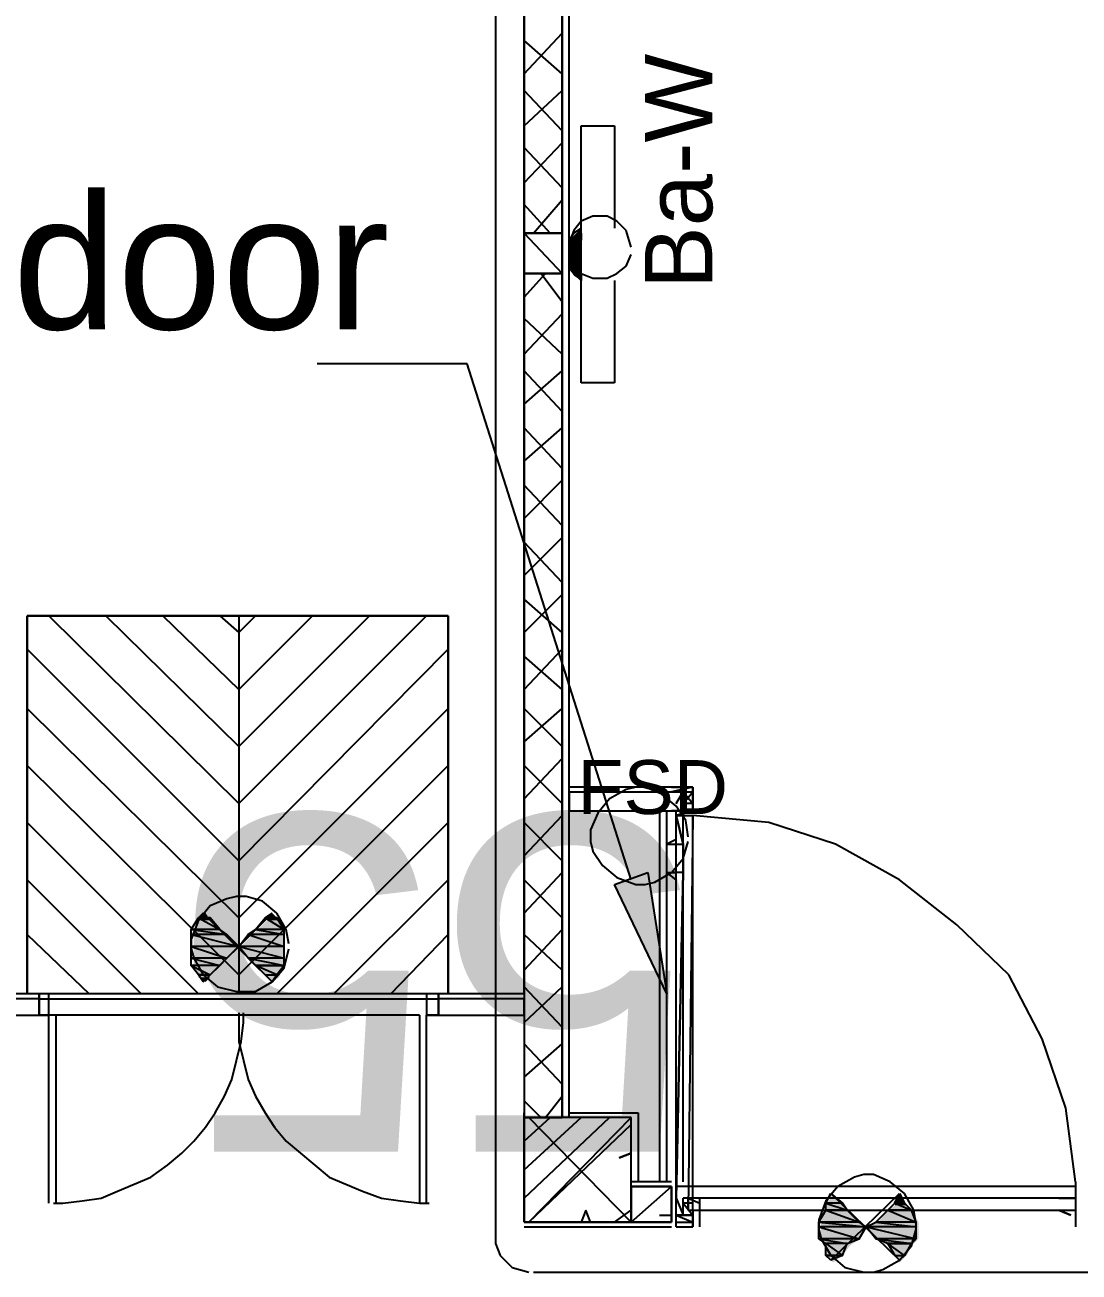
# Model space of a CAD drawing. Header units: millimetres. Extents: x 5 to 415, y 48 to 251.
# Drawn here: x 179.6 to 187.42, y 224.21 to 233.46 of the extents above; entities that cross this region are included whole.
import ezdxf

# ---------------------------------------------------------------- set-up
doc = ezdxf.new("R2010")
doc.units = ezdxf.units.MM
for name, color, linetype in [('H', 7, 'Continuous'), ('P', 7, 'Continuous'), ('T', 7, 'Continuous')]:
    doc.layers.add(name, color=color, linetype=linetype)

msp = doc.modelspace()

# ---------------------------------------------------------------- hatches: boundary and pattern name
at = {"layer": 'H', "linetype": 'Continuous'}
for points in [[(183.674, 231.898), (183.727, 231.951), (183.727, 231.898), (183.674, 231.898)], [(183.638, 231.863), (183.674, 231.898), (183.727, 231.898), (183.727, 231.863), (183.638, 231.863)], [(183.638, 231.81), (183.638, 231.863), (183.727, 231.863), (183.727, 231.81), (183.638, 231.81)], [(183.638, 231.775), (183.638, 231.81), (183.727, 231.81), (183.727, 231.775), (183.638, 231.775)], [(183.638, 231.74), (183.638, 231.775), (183.727, 231.775), (183.727, 231.74), (183.638, 231.74)], [(183.638, 231.687), (183.638, 231.74), (183.727, 231.74), (183.727, 231.687), (183.638, 231.687)], [(183.638, 231.652), (183.638, 231.687), (183.727, 231.687), (183.727, 231.652), (183.638, 231.652)], [(183.674, 231.599), (183.638, 231.652), (183.727, 231.652), (183.727, 231.599), (183.674, 231.599)], [(183.727, 231.563), (183.674, 231.599), (183.727, 231.599), (183.727, 231.563)], [(184.362, 226.272), (183.974, 227.083), (184.238, 227.154), (184.362, 226.272)], [(180.887, 226.818), (180.94, 226.871), (180.975, 226.818), (180.887, 226.818)], [(181.398, 226.818), (181.434, 226.871), (181.487, 226.818), (181.398, 226.818)], [(180.852, 226.73), (180.887, 226.818), (180.975, 226.818), (181.063, 226.73), (180.852, 226.73)], [(181.31, 226.73), (181.398, 226.818), (181.487, 226.818), (181.522, 226.73), (181.31, 226.73)], [(180.852, 226.695), (180.852, 226.73), (181.063, 226.73), (181.098, 226.695), (180.852, 226.695)], [(180.852, 226.607), (180.852, 226.695), (181.098, 226.695), (181.187, 226.607), (180.852, 226.607)], [(181.187, 226.607), (181.275, 226.695), (181.522, 226.695), (181.522, 226.607), (181.187, 226.607)], [(181.275, 226.695), (181.31, 226.73), (181.522, 226.73), (181.522, 226.695), (181.275, 226.695)], [(180.852, 226.519), (180.852, 226.607), (181.187, 226.607), (181.098, 226.519), (180.852, 226.519)], [(181.275, 226.519), (181.187, 226.607), (181.522, 226.607), (181.522, 226.519), (181.275, 226.519)], [(180.852, 226.483), (180.852, 226.519), (181.098, 226.519), (181.063, 226.483), (180.852, 226.483)], [(180.887, 226.395), (180.852, 226.483), (181.063, 226.483), (180.975, 226.395), (180.887, 226.395)], [(181.31, 226.483), (181.275, 226.519), (181.522, 226.519), (181.522, 226.483), (181.31, 226.483)], [(181.434, 226.36), (181.31, 226.483), (181.487, 226.395), (181.434, 226.36)], [(181.487, 226.395), (181.31, 226.483), (181.522, 226.483), (181.487, 226.395)], [(180.94, 226.36), (180.887, 226.395), (180.975, 226.395), (180.94, 226.36)], [(185.543, 224.702), (185.596, 224.79), (185.667, 224.702), (185.543, 224.702)], [(186.055, 224.702), (186.09, 224.79), (186.143, 224.702), (186.055, 224.702)], [(185.508, 224.578), (185.543, 224.667), (185.72, 224.667), (185.79, 224.578), (185.508, 224.578)], [(185.543, 224.667), (185.543, 224.702), (185.667, 224.702), (185.72, 224.667), (185.543, 224.667)], [(185.932, 224.578), (186.002, 224.667), (186.178, 224.667), (186.231, 224.578), (185.932, 224.578)], [(186.002, 224.667), (186.055, 224.702), (186.143, 224.702), (186.178, 224.667), (186.002, 224.667)], [(185.508, 224.543), (185.508, 224.578), (185.79, 224.578), (185.843, 224.543), (185.508, 224.543)], [(185.508, 224.455), (185.508, 224.543), (185.843, 224.543), (185.79, 224.455), (185.508, 224.455)], [(185.843, 224.543), (185.932, 224.578), (186.231, 224.578), (186.231, 224.543), (185.843, 224.543)], [(185.932, 224.455), (185.843, 224.543), (186.231, 224.543), (186.231, 224.455), (185.932, 224.455)], [(185.543, 224.402), (185.508, 224.455), (185.79, 224.455), (185.72, 224.402), (185.543, 224.402)], [(186.002, 224.402), (185.932, 224.455), (186.231, 224.455), (186.178, 224.402), (186.002, 224.402)], [(185.543, 224.331), (185.543, 224.402), (185.72, 224.402), (185.667, 224.331), (185.543, 224.331)], [(186.09, 224.278), (186.055, 224.331), (186.002, 224.402), (186.143, 224.331), (186.09, 224.278)], [(186.143, 224.331), (186.002, 224.402), (186.178, 224.402), (186.143, 224.331)], [(185.596, 224.278), (185.543, 224.331), (185.667, 224.331), (185.596, 224.278)]]:
    msp.add_hatch(color=256, dxfattribs=at).paths.add_polyline_path(points)

# ---------------------------------------------------------------- linework, layer by layer
at = {"layer": 'P'}
for points in [[(183.092, 237.843), (183.092, 224.508)], [(183.303, 236.696), (183.303, 231.916)], [(183.303, 226.272), (183.303, 236.696)], [(183.586, 231.916), (183.586, 236.696)], [(183.586, 236.696), (183.586, 225.354)], [(183.638, 225.354), (183.638, 236.696)], [(183.303, 233.098), (183.586, 233.398)], [(183.586, 233.098), (183.303, 233.345)], [(183.303, 232.71), (183.586, 232.974)], [(183.586, 232.675), (183.303, 232.974)], [(183.727, 231.951), (183.727, 232.71)], [(183.727, 232.71), (183.974, 232.71)], [(183.974, 232.71), (183.974, 231.951)], [(183.303, 232.287), (183.586, 232.586)], [(183.586, 232.251), (183.303, 232.551)], [(183.497, 231.916), (183.303, 232.128)], [(183.374, 231.916), (183.586, 232.163)], [(183.815, 232.04), (183.727, 232.004)], [(183.921, 232.04), (183.815, 232.04)], [(183.991, 232.004), (183.921, 232.04)], [(183.727, 232.004), (183.674, 231.934)], [(183.727, 231.951), (183.674, 231.916)], [(183.674, 231.916), (183.727, 231.951)], [(183.727, 231.951), (183.727, 231.951)], [(183.727, 231.951), (183.727, 231.951)], [(183.727, 231.563), (183.727, 231.951)], [(184.062, 231.934), (183.991, 232.004)], [(183.303, 231.916), (183.586, 231.916)], [(183.303, 231.916), (183.586, 231.616)], [(183.303, 231.616), (183.303, 231.916)], [(183.303, 231.916), (183.586, 231.916)], [(183.303, 231.916), (183.303, 231.616)], [(183.586, 231.916), (183.303, 231.916)], [(183.586, 231.916), (183.586, 231.616)], [(183.586, 231.616), (183.586, 231.916)], [(183.674, 231.934), (183.638, 231.846)], [(183.674, 231.916), (183.638, 231.863)], [(183.638, 231.863), (183.674, 231.916)], [(183.727, 231.863), (183.638, 231.863)], [(183.638, 231.863), (183.727, 231.828)], [(183.638, 231.863), (183.727, 231.828)], [(183.638, 231.828), (183.638, 231.863)], [(183.638, 231.846), (183.638, 231.757)], [(183.727, 231.916), (183.727, 231.916)], [(183.727, 231.916), (183.727, 231.916)], [(183.727, 231.916), (183.727, 231.863)], [(183.727, 231.863), (183.727, 231.916)], [(183.727, 231.828), (183.727, 231.863)], [(184.097, 231.81), (184.062, 231.934)], [(183.727, 231.828), (183.638, 231.828)], [(183.727, 231.828), (183.638, 231.828)], [(183.638, 231.828), (183.727, 231.775)], [(183.638, 231.828), (183.727, 231.775)], [(183.638, 231.775), (183.638, 231.828)], [(183.727, 231.775), (183.638, 231.775)], [(183.727, 231.775), (183.638, 231.775)], [(183.638, 231.775), (183.727, 231.74)], [(183.638, 231.775), (183.727, 231.74)], [(183.638, 231.74), (183.638, 231.775)], [(183.638, 231.757), (183.674, 231.669)], [(183.727, 231.775), (183.727, 231.828)], [(183.727, 231.74), (183.727, 231.775)], [(184.062, 231.669), (184.097, 231.757)], [(183.727, 231.74), (183.638, 231.74)], [(183.727, 231.74), (183.638, 231.74)], [(183.638, 231.74), (183.727, 231.704)], [(183.638, 231.74), (183.727, 231.704)], [(183.638, 231.704), (183.638, 231.74)], [(183.727, 231.704), (183.638, 231.704)], [(183.727, 231.704), (183.638, 231.704)], [(183.638, 231.704), (183.727, 231.652)], [(183.638, 231.704), (183.727, 231.652)], [(183.638, 231.652), (183.638, 231.704)], [(183.674, 231.669), (183.727, 231.616)], [(183.727, 231.704), (183.727, 231.74)], [(183.727, 231.652), (183.727, 231.704)], [(183.991, 231.616), (184.062, 231.669)], [(183.303, 231.44), (183.462, 231.616)], [(183.586, 231.616), (183.303, 231.616)], [(183.303, 231.616), (183.303, 225.354)], [(183.586, 231.616), (183.303, 231.616)], [(183.303, 231.616), (183.586, 231.616)], [(183.586, 231.405), (183.427, 231.616)], [(183.586, 225.354), (183.586, 231.616)], [(183.727, 231.652), (183.638, 231.652)], [(183.727, 231.652), (183.638, 231.652)], [(183.638, 231.652), (183.727, 231.616)], [(183.638, 231.652), (183.727, 231.616)], [(183.674, 231.616), (183.638, 231.652)], [(183.727, 231.616), (183.674, 231.616)], [(183.674, 231.616), (183.727, 231.563)], [(183.727, 231.563), (183.674, 231.616)], [(183.727, 231.616), (183.727, 231.652)], [(183.727, 231.616), (183.727, 231.563)], [(183.727, 231.563), (183.727, 231.616)], [(183.727, 231.616), (183.815, 231.581)], [(183.815, 231.581), (183.921, 231.581)], [(183.921, 231.581), (183.991, 231.616)], [(183.727, 231.563), (183.727, 231.563)], [(183.727, 231.563), (183.727, 231.563)], [(183.727, 230.805), (183.727, 231.563)], [(183.974, 231.563), (183.974, 230.805)], [(183.303, 231.017), (183.586, 231.316)], [(183.586, 231.017), (183.303, 231.281)], [(182.88, 230.946), (181.769, 230.946)], [(184.097, 227.118), (182.88, 230.946)], [(183.303, 230.646), (183.586, 230.893)], [(183.586, 230.593), (183.303, 230.893)], [(183.974, 230.805), (183.727, 230.805)], [(183.303, 230.223), (183.586, 230.47)], [(183.586, 230.17), (183.303, 230.47)], [(183.303, 229.799), (183.586, 230.082)], [(183.586, 229.747), (183.303, 230.046)], [(183.303, 229.376), (183.586, 229.658)], [(183.586, 229.323), (183.303, 229.623)], [(183.303, 228.953), (183.586, 229.235)], [(183.586, 228.953), (183.303, 229.2)], [(182.739, 229.076), (179.617, 229.076)], [(179.617, 229.076), (179.617, 226.272)], [(179.617, 226.272), (179.617, 229.076)], [(179.617, 229.076), (182.739, 229.076)], [(179.776, 229.076), (181.187, 227.683)], [(180.199, 229.076), (181.187, 228.106)], [(180.622, 229.076), (181.187, 228.529)], [(181.046, 229.076), (181.187, 228.953)], [(181.187, 228.953), (181.31, 229.076)], [(181.187, 228.529), (181.733, 229.076)], [(181.187, 228.106), (182.157, 229.076)], [(181.187, 227.683), (182.58, 229.076)], [(181.187, 229.076), (181.187, 226.272)], [(182.739, 226.272), (182.739, 229.076)], [(182.739, 229.076), (182.739, 226.272)], [(179.617, 228.829), (181.187, 227.259)], [(181.187, 227.259), (182.739, 228.829)], [(183.303, 228.529), (183.586, 228.829)], [(183.586, 228.529), (183.303, 228.776)], [(179.617, 228.388), (181.187, 226.836)], [(181.187, 226.836), (182.739, 228.388)], [(183.303, 228.141), (183.586, 228.388)], [(183.586, 228.106), (183.303, 228.388)], [(179.617, 227.965), (181.187, 226.413)], [(181.187, 226.413), (182.739, 227.965)], [(183.303, 227.718), (183.586, 228.018)], [(183.586, 227.683), (183.303, 227.965)], [(184.556, 227.806), (183.638, 227.806)], [(184.062, 227.789), (183.938, 227.718)], [(184.132, 227.806), (184.062, 227.789)], [(184.203, 227.806), (184.132, 227.806)], [(184.326, 227.753), (184.203, 227.806)], [(184.397, 227.806), (184.556, 227.806)], [(184.556, 227.806), (184.397, 227.771)], [(184.556, 227.806), (184.556, 227.63)], [(184.556, 227.63), (184.556, 227.806)], [(183.638, 227.771), (183.638, 227.63)], [(183.638, 227.771), (184.556, 227.771)], [(183.938, 227.718), (183.85, 227.612)], [(184.432, 227.665), (184.326, 227.753)], [(184.485, 227.771), (184.397, 227.771)], [(184.432, 227.683), (184.485, 227.771)], [(184.485, 227.683), (184.556, 227.771)], [(184.485, 227.771), (184.556, 227.771)], [(184.485, 227.683), (184.485, 227.771)], [(184.485, 227.771), (184.556, 227.683)], [(184.485, 227.683), (184.485, 227.771)], [(184.485, 227.771), (184.556, 227.771)], [(184.485, 227.683), (184.485, 227.683)], [(184.485, 227.683), (184.485, 227.683)], [(184.485, 227.683), (184.485, 227.683)], [(184.485, 227.683), (184.485, 227.683)], [(184.485, 227.683), (184.485, 227.683)], [(184.485, 227.683), (184.485, 227.683)], [(184.485, 227.683), (184.485, 227.683)], [(184.485, 227.683), (184.485, 227.683)], [(184.485, 227.683), (184.485, 227.683)], [(184.485, 227.683), (184.485, 227.683)], [(184.556, 227.683), (184.485, 227.683)], [(184.556, 227.683), (184.485, 227.683)], [(184.52, 227.683), (184.52, 227.683)], [(184.52, 227.683), (184.52, 227.683)], [(184.52, 227.683), (184.52, 227.683)], [(184.52, 227.683), (184.52, 227.683)], [(184.52, 227.683), (184.52, 227.683)], [(184.52, 227.683), (184.52, 227.683)], [(184.556, 227.63), (184.556, 227.771)], [(184.556, 227.771), (184.556, 227.683)], [(184.556, 227.771), (184.556, 227.683)], [(183.303, 227.295), (183.586, 227.595)], [(183.638, 227.63), (184.485, 227.63)], [(183.638, 227.63), (184.556, 227.63)], [(183.85, 227.612), (183.797, 227.489)], [(184.309, 227.63), (184.309, 224.878)], [(184.362, 224.878), (184.362, 227.63)], [(184.397, 227.63), (184.485, 227.63)], [(184.485, 227.63), (184.397, 227.63)], [(184.503, 227.559), (184.432, 227.665)], [(184.432, 224.878), (184.432, 227.63)], [(184.556, 227.63), (184.432, 227.595)], [(184.432, 227.595), (184.556, 227.63)], [(184.556, 227.63), (184.432, 227.63)], [(184.432, 227.595), (184.556, 227.595)], [(184.432, 227.595), (184.485, 227.383)], [(184.485, 227.383), (184.432, 227.595)], [(184.485, 224.878), (184.485, 227.63)], [(184.485, 227.63), (184.485, 227.63)], [(184.485, 227.63), (184.485, 227.63)], [(184.485, 227.63), (184.485, 227.63)], [(184.485, 227.63), (184.485, 227.63)], [(184.485, 227.63), (184.485, 227.63)], [(184.485, 227.63), (184.485, 227.63)], [(184.52, 227.63), (184.52, 227.63)], [(184.52, 227.63), (184.52, 227.63)], [(184.52, 227.63), (184.52, 227.63)], [(184.52, 227.63), (184.52, 227.63)], [(184.52, 227.63), (184.52, 227.63)], [(184.52, 227.63), (184.52, 227.63)], [(184.556, 227.595), (184.52, 224.667)], [(184.556, 224.667), (184.556, 227.595)], [(185.12, 227.542), (184.556, 227.595)], [(179.617, 227.542), (180.887, 226.272)], [(181.469, 226.272), (182.739, 227.542)], [(183.586, 227.259), (183.303, 227.542)], [(184.52, 227.436), (184.503, 227.559)], [(185.614, 227.383), (185.12, 227.542)], [(183.797, 227.489), (183.797, 227.401)], [(184.432, 227.418), (184.362, 227.383)], [(183.797, 227.401), (183.815, 227.33)], [(183.815, 227.33), (183.885, 227.224)], [(184.362, 227.171), (184.362, 227.383)], [(184.362, 227.383), (184.432, 227.383)], [(184.397, 227.383), (184.485, 227.383)], [(184.485, 227.277), (184.52, 227.401)], [(184.485, 227.383), (184.485, 227.171)], [(184.485, 227.171), (184.485, 227.383)], [(184.485, 227.171), (184.485, 227.383)], [(184.485, 227.383), (184.485, 227.171)], [(186.09, 227.118), (185.614, 227.383)], [(183.885, 227.224), (183.991, 227.136)], [(184.397, 227.171), (184.485, 227.277)], [(183.303, 226.871), (183.586, 227.171)], [(183.974, 227.083), (184.221, 227.171)], [(183.991, 227.136), (184.132, 227.083)], [(184.221, 227.171), (184.362, 226.272)], [(184.273, 227.101), (184.397, 227.171)], [(184.432, 227.118), (184.362, 227.171)], [(184.362, 227.171), (184.432, 227.171)], [(184.485, 227.171), (184.397, 227.171)], [(184.432, 224.755), (184.485, 227.171)], [(184.485, 227.171), (184.432, 224.755)], [(179.617, 227.118), (180.463, 226.272)], [(181.892, 226.272), (182.739, 227.118)], [(183.586, 226.836), (183.303, 227.118)], [(184.362, 226.272), (183.974, 227.083)], [(184.132, 227.083), (184.203, 227.083)], [(184.203, 227.083), (184.273, 227.101)], [(186.514, 226.783), (186.09, 227.118)], [(181.098, 226.977), (180.975, 226.924)], [(181.169, 226.995), (181.098, 226.977)], [(181.24, 226.995), (181.169, 226.995)], [(181.363, 226.96), (181.24, 226.995)], [(181.469, 226.871), (181.363, 226.96)], [(180.975, 226.924), (180.887, 226.818)], [(180.922, 226.871), (180.887, 226.836)], [(180.887, 226.836), (180.922, 226.871)], [(181.434, 226.36), (180.922, 226.871)], [(180.922, 226.36), (181.434, 226.871)], [(181.434, 226.871), (181.381, 226.836)], [(181.381, 226.836), (181.434, 226.871)], [(181.539, 226.748), (181.469, 226.871)], [(180.834, 226.748), (180.887, 226.836)], [(180.887, 226.818), (180.834, 226.677)], [(180.975, 226.836), (180.887, 226.836)], [(180.887, 226.836), (181.046, 226.748)], [(180.887, 226.836), (181.046, 226.748)], [(181.046, 226.748), (180.975, 226.836)], [(181.31, 226.748), (181.381, 226.836)], [(181.469, 226.836), (181.381, 226.836)], [(181.381, 226.836), (181.522, 226.748)], [(181.381, 226.836), (181.522, 226.748)], [(181.522, 226.748), (181.469, 226.836)], [(186.902, 226.413), (186.514, 226.783)], [(179.617, 226.713), (180.075, 226.272)], [(181.046, 226.748), (180.834, 226.748)], [(181.046, 226.748), (180.834, 226.748)], [(180.834, 226.748), (181.098, 226.713)], [(180.834, 226.748), (181.098, 226.713)], [(180.834, 226.713), (180.834, 226.748)], [(181.098, 226.713), (180.834, 226.713)], [(181.098, 226.713), (180.834, 226.713)], [(180.834, 226.713), (181.187, 226.624)], [(180.834, 226.713), (181.187, 226.624)], [(180.834, 226.624), (180.834, 226.713)], [(180.834, 226.677), (180.834, 226.607)], [(181.098, 226.713), (181.046, 226.748)], [(181.187, 226.624), (181.098, 226.713)], [(181.187, 226.624), (181.257, 226.713)], [(181.257, 226.713), (181.31, 226.748)], [(181.522, 226.713), (181.257, 226.713)], [(181.522, 226.713), (181.257, 226.713)], [(181.257, 226.713), (181.522, 226.624)], [(181.257, 226.713), (181.522, 226.624)], [(181.522, 226.748), (181.31, 226.748)], [(181.522, 226.748), (181.31, 226.748)], [(181.31, 226.748), (181.522, 226.713)], [(181.31, 226.748), (181.522, 226.713)], [(181.522, 226.713), (181.522, 226.748)], [(181.522, 226.624), (181.522, 226.713)], [(181.557, 226.642), (181.539, 226.748)], [(182.316, 226.272), (182.739, 226.713)], [(183.303, 226.448), (183.586, 226.748)], [(183.586, 226.448), (183.303, 226.713)], [(181.187, 226.624), (180.834, 226.624)], [(181.187, 226.624), (180.834, 226.624)], [(180.834, 226.624), (181.098, 226.536)], [(180.834, 226.624), (181.098, 226.536)], [(180.834, 226.536), (180.834, 226.624)], [(180.834, 226.607), (180.852, 226.536)], [(181.098, 226.536), (181.187, 226.624)], [(181.522, 226.624), (181.187, 226.624)], [(181.522, 226.624), (181.187, 226.624)], [(181.187, 226.624), (181.522, 226.536)], [(181.187, 226.624), (181.522, 226.536)], [(181.257, 226.536), (181.187, 226.624)], [(181.522, 226.536), (181.522, 226.624)], [(181.522, 226.466), (181.557, 226.607)], [(181.098, 226.536), (180.834, 226.536)], [(181.098, 226.536), (180.834, 226.536)], [(180.834, 226.536), (181.046, 226.483)], [(180.834, 226.536), (181.046, 226.483)], [(180.834, 226.483), (180.834, 226.536)], [(181.046, 226.483), (180.834, 226.483)], [(181.046, 226.483), (180.834, 226.483)], [(180.834, 226.483), (180.975, 226.413)], [(180.834, 226.483), (180.975, 226.413)], [(180.887, 226.413), (180.834, 226.483)], [(180.852, 226.536), (180.922, 226.413)], [(180.975, 226.413), (181.046, 226.483)], [(181.046, 226.483), (181.098, 226.536)], [(181.522, 226.536), (181.257, 226.536)], [(181.522, 226.536), (181.257, 226.536)], [(181.257, 226.536), (181.522, 226.483)], [(181.257, 226.536), (181.522, 226.483)], [(181.31, 226.483), (181.257, 226.536)], [(181.522, 226.483), (181.31, 226.483)], [(181.31, 226.483), (181.381, 226.413)], [(181.469, 226.413), (181.31, 226.483)], [(181.31, 226.483), (181.522, 226.483)], [(181.469, 226.413), (181.31, 226.483)], [(181.522, 226.483), (181.469, 226.413)], [(181.522, 226.483), (181.522, 226.536)], [(180.887, 226.413), (180.975, 226.413)], [(180.922, 226.36), (180.887, 226.413)], [(180.975, 226.413), (180.887, 226.413)], [(180.922, 226.413), (181.028, 226.325)], [(180.975, 226.413), (180.922, 226.36)], [(181.381, 226.413), (181.469, 226.413)], [(181.381, 226.413), (181.469, 226.413)], [(181.434, 226.36), (181.381, 226.413)], [(181.434, 226.36), (181.522, 226.466)], [(181.469, 226.413), (181.434, 226.36)], [(187.149, 225.937), (186.902, 226.413)], [(181.028, 226.325), (181.169, 226.289)], [(181.31, 226.289), (181.434, 226.36)], [(183.303, 226.06), (183.586, 226.325)], [(183.586, 226.025), (183.303, 226.325)], [(179.705, 226.272), (179.229, 226.272)], [(179.705, 226.236), (179.229, 226.236)], [(182.739, 226.272), (179.617, 226.272)], [(182.668, 226.272), (179.705, 226.272)], [(179.705, 226.272), (179.705, 226.113)], [(179.705, 226.113), (179.705, 226.272)], [(179.705, 226.272), (179.705, 226.113)], [(179.776, 226.272), (179.705, 226.272)], [(179.705, 226.272), (179.705, 226.113)], [(179.705, 226.272), (179.705, 226.113)], [(179.705, 226.113), (179.705, 226.272)], [(179.705, 226.272), (179.705, 226.113)], [(179.705, 226.236), (182.668, 226.236)], [(179.776, 226.113), (179.776, 226.272)], [(181.169, 226.289), (181.24, 226.289)], [(181.24, 226.289), (181.31, 226.289)], [(182.668, 226.272), (182.58, 226.272)], [(182.58, 226.272), (182.58, 226.113)], [(183.303, 226.272), (182.668, 226.272)], [(182.668, 226.272), (182.668, 226.113)], [(182.668, 226.113), (182.668, 226.272)], [(182.668, 226.272), (182.668, 226.113)], [(182.668, 226.113), (182.668, 226.272)], [(182.668, 226.272), (182.668, 226.113)], [(182.668, 226.113), (182.668, 226.272)], [(182.668, 226.113), (182.668, 226.272)], [(183.303, 226.236), (182.668, 226.236)], [(183.303, 226.113), (183.303, 226.236)], [(179.229, 226.113), (179.705, 226.113)], [(179.229, 226.113), (179.705, 226.113)], [(182.527, 226.113), (179.705, 226.113)], [(179.705, 226.113), (179.776, 226.113)], [(179.776, 224.719), (179.776, 226.113)], [(179.828, 226.113), (179.828, 224.719)], [(181.187, 226.131), (181.187, 226.06)], [(181.222, 226.06), (181.222, 226.131)], [(182.527, 226.113), (182.527, 224.719)], [(182.527, 226.113), (182.527, 224.719)], [(182.668, 226.113), (182.58, 226.113)], [(182.58, 226.113), (182.668, 226.113)], [(182.58, 224.719), (182.58, 226.113)], [(182.58, 224.719), (182.58, 226.113)], [(182.668, 226.113), (183.303, 226.113)], [(182.668, 226.113), (183.303, 226.113)], [(181.187, 226.06), (181.187, 225.919)], [(181.204, 225.919), (181.222, 226.06)], [(187.325, 225.425), (187.149, 225.937)], [(181.169, 225.778), (181.204, 225.919)], [(181.187, 225.919), (181.222, 225.778)], [(183.303, 225.654), (183.586, 225.901)], [(183.586, 225.601), (183.303, 225.901)], [(181.134, 225.637), (181.169, 225.778)], [(181.222, 225.778), (181.257, 225.637)], [(181.081, 225.513), (181.134, 225.637)], [(181.257, 225.637), (181.31, 225.513)], [(181.01, 225.39), (181.081, 225.513)], [(181.31, 225.513), (181.381, 225.39)], [(183.427, 225.354), (183.303, 225.478)], [(183.462, 225.354), (183.586, 225.513)], [(180.94, 225.284), (181.01, 225.39)], [(181.381, 225.39), (181.451, 225.284)], [(183.303, 224.578), (183.303, 225.39)], [(183.638, 225.39), (184.15, 225.39)], [(184.15, 225.39), (184.15, 224.878)], [(187.396, 224.878), (187.325, 225.425)], [(180.852, 225.178), (180.94, 225.284)], [(181.451, 225.284), (181.539, 225.178)], [(183.303, 225.178), (183.497, 225.354)], [(183.303, 224.966), (183.727, 225.354)], [(183.303, 224.755), (183.938, 225.354)], [(183.303, 225.354), (183.303, 224.578)], [(184.097, 225.354), (183.303, 225.354)], [(183.303, 225.354), (183.586, 225.354)], [(184.097, 224.578), (183.339, 225.354)], [(183.339, 224.578), (184.097, 225.354)], [(183.339, 224.578), (184.097, 225.302)], [(184.097, 224.578), (184.097, 225.354)], [(180.658, 225.002), (180.763, 225.09)], [(180.763, 225.09), (180.852, 225.178)], [(181.539, 225.178), (181.645, 225.09)], [(181.645, 225.09), (181.751, 225.002)], [(184.097, 225.09), (184.009, 225.055)], [(184.009, 225.055), (184.097, 225.09)], [(180.534, 224.913), (180.658, 225.002)], [(181.751, 225.002), (181.857, 224.913)], [(180.411, 224.861), (180.534, 224.913)], [(181.857, 224.913), (181.98, 224.861)], [(185.755, 224.913), (185.632, 224.843)], [(185.826, 224.931), (185.755, 224.913)], [(185.896, 224.931), (185.826, 224.931)], [(186.02, 224.878), (185.896, 224.931)], [(180.287, 224.808), (180.411, 224.861)], [(181.98, 224.861), (182.104, 224.808)], [(184.397, 224.878), (184.097, 224.878)], [(184.097, 224.843), (184.097, 224.578)], [(184.397, 224.843), (184.097, 224.843)], [(184.097, 224.578), (184.397, 224.843)], [(184.097, 224.578), (184.097, 224.843)], [(184.097, 224.843), (184.397, 224.843)], [(184.397, 224.843), (184.097, 224.843)], [(184.097, 224.843), (184.097, 224.578)], [(184.097, 224.843), (184.397, 224.843)], [(184.397, 224.578), (184.397, 224.843)], [(184.397, 224.843), (184.397, 224.578)], [(184.397, 224.843), (184.397, 224.578)], [(184.432, 224.543), (184.432, 224.878)], [(187.396, 224.843), (184.432, 224.843)], [(185.632, 224.843), (185.543, 224.737)], [(186.126, 224.79), (186.02, 224.878)], [(187.396, 224.878), (187.396, 224.543)], [(179.811, 224.719), (179.881, 224.719)], [(179.881, 224.719), (180.023, 224.737)], [(180.023, 224.737), (180.164, 224.755)], [(180.164, 224.755), (180.287, 224.808)], [(182.104, 224.808), (182.245, 224.755)], [(182.245, 224.755), (182.386, 224.737)], [(182.386, 224.737), (182.527, 224.719)], [(182.527, 224.719), (182.598, 224.719)], [(184.432, 224.755), (184.485, 224.631)], [(184.609, 224.755), (184.485, 224.755)], [(184.485, 224.631), (184.485, 224.755)], [(184.485, 224.719), (184.556, 224.631)], [(184.485, 224.719), (184.556, 224.631)], [(184.556, 224.719), (184.485, 224.719)], [(184.52, 224.755), (184.609, 224.719)], [(187.396, 224.755), (184.52, 224.755)], [(184.52, 224.755), (184.52, 224.667)], [(184.52, 224.667), (184.52, 224.755)], [(184.609, 224.667), (184.609, 224.755)], [(185.543, 224.737), (185.491, 224.596)], [(185.543, 224.719), (185.579, 224.79)], [(185.667, 224.719), (185.543, 224.719)], [(185.667, 224.719), (185.543, 224.719)], [(185.543, 224.719), (185.702, 224.667)], [(185.543, 224.719), (185.702, 224.667)], [(185.543, 224.667), (185.543, 224.719)], [(186.09, 224.296), (185.579, 224.79)], [(185.579, 224.296), (186.09, 224.79)], [(185.579, 224.79), (185.667, 224.719)], [(185.702, 224.667), (185.667, 224.719)], [(186.002, 224.667), (186.055, 224.719)], [(186.055, 224.719), (186.09, 224.79)], [(186.126, 224.719), (186.055, 224.719)], [(186.126, 224.719), (186.055, 224.719)], [(186.055, 224.719), (186.178, 224.667)], [(186.055, 224.719), (186.178, 224.667)], [(186.09, 224.79), (186.126, 224.719)], [(186.196, 224.667), (186.126, 224.79)], [(186.178, 224.667), (186.126, 224.719)], [(187.272, 224.755), (187.36, 224.755)], [(187.36, 224.755), (187.272, 224.755)], [(187.272, 224.755), (187.396, 224.755)], [(183.762, 224.667), (183.727, 224.578)], [(183.797, 224.578), (183.762, 224.667)], [(183.974, 224.578), (184.097, 224.667)], [(184.309, 224.631), (184.397, 224.631)], [(184.556, 224.631), (184.432, 224.631)], [(184.432, 224.631), (184.556, 224.631)], [(184.432, 224.631), (184.52, 224.631)], [(184.52, 224.631), (184.432, 224.631)], [(184.432, 224.631), (184.556, 224.578)], [(184.485, 224.631), (184.556, 224.631)], [(184.556, 224.631), (184.485, 224.631)], [(184.52, 224.667), (187.396, 224.667)], [(184.556, 224.667), (184.556, 224.543)], [(184.556, 224.631), (184.556, 224.543)], [(184.556, 224.543), (184.556, 224.631)], [(184.609, 224.543), (184.609, 224.667)], [(185.491, 224.578), (185.543, 224.667)], [(185.702, 224.667), (185.543, 224.667)], [(185.702, 224.667), (185.543, 224.667)], [(185.543, 224.667), (185.79, 224.578)], [(185.543, 224.667), (185.79, 224.578)], [(185.79, 224.578), (185.702, 224.667)], [(185.914, 224.578), (186.002, 224.667)], [(186.178, 224.667), (186.002, 224.667)], [(186.178, 224.667), (186.002, 224.667)], [(186.002, 224.667), (186.214, 224.578)], [(186.002, 224.667), (186.214, 224.578)], [(186.214, 224.578), (186.178, 224.667)], [(186.214, 224.561), (186.196, 224.667)], [(187.272, 224.667), (187.36, 224.631)], [(187.36, 224.631), (187.272, 224.667)], [(187.272, 224.667), (187.396, 224.667)], [(183.303, 224.578), (184.097, 224.578)], [(184.397, 224.578), (183.303, 224.578)], [(183.303, 224.543), (184.397, 224.543)], [(183.727, 224.578), (183.797, 224.578)], [(184.097, 224.578), (184.397, 224.578)], [(184.397, 224.578), (184.097, 224.578)], [(184.097, 224.578), (184.397, 224.578)], [(184.432, 224.578), (184.556, 224.578)], [(184.432, 224.578), (184.556, 224.578)], [(184.432, 224.543), (184.556, 224.543)], [(184.556, 224.578), (184.556, 224.578)], [(184.556, 224.578), (184.556, 224.578)], [(184.556, 224.578), (184.556, 224.578)], [(184.556, 224.578), (184.556, 224.578)], [(184.556, 224.578), (184.556, 224.578)], [(184.556, 224.578), (184.556, 224.578)], [(184.556, 224.578), (184.556, 224.578)], [(184.556, 224.578), (184.556, 224.578)], [(184.556, 224.578), (184.556, 224.578)], [(184.556, 224.578), (184.556, 224.578)], [(184.556, 224.578), (184.556, 224.578)], [(184.556, 224.578), (184.556, 224.578)], [(184.556, 224.578), (184.556, 224.578)], [(184.556, 224.578), (184.556, 224.578)], [(184.556, 224.578), (184.556, 224.578)], [(184.556, 224.578), (184.556, 224.578)], [(184.556, 224.578), (184.556, 224.578)], [(184.556, 224.578), (184.556, 224.578)], [(184.556, 224.578), (184.556, 224.578)], [(184.556, 224.578), (184.556, 224.578)], [(185.491, 224.596), (185.491, 224.525)], [(185.79, 224.578), (185.491, 224.578)], [(185.79, 224.578), (185.491, 224.578)], [(185.491, 224.578), (185.843, 224.543)], [(185.491, 224.578), (185.843, 224.543)], [(185.491, 224.543), (185.491, 224.578)], [(185.843, 224.543), (185.491, 224.543)], [(185.843, 224.543), (185.491, 224.543)], [(185.491, 224.543), (185.79, 224.455)], [(185.491, 224.543), (185.79, 224.455)], [(185.491, 224.455), (185.491, 224.543)], [(185.843, 224.543), (185.79, 224.578)], [(185.79, 224.455), (185.843, 224.543)], [(185.843, 224.543), (185.914, 224.578)], [(186.214, 224.543), (185.843, 224.543)], [(186.214, 224.543), (185.843, 224.543)], [(185.843, 224.543), (186.214, 224.455)], [(185.843, 224.543), (186.214, 224.455)], [(185.914, 224.455), (185.843, 224.543)], [(186.214, 224.578), (185.914, 224.578)], [(186.214, 224.578), (185.914, 224.578)], [(185.914, 224.578), (186.214, 224.543)], [(185.914, 224.578), (186.214, 224.543)], [(186.214, 224.543), (186.214, 224.578)], [(186.214, 224.455), (186.214, 224.543)], [(183.092, 224.508), (183.092, 224.42)], [(185.491, 224.525), (185.508, 224.455)], [(185.79, 224.455), (185.491, 224.455)], [(185.79, 224.455), (185.491, 224.455)], [(185.491, 224.455), (185.702, 224.42)], [(185.491, 224.455), (185.702, 224.42)], [(185.543, 224.42), (185.491, 224.455)], [(185.508, 224.455), (185.579, 224.331)], [(185.702, 224.42), (185.79, 224.455)], [(186.214, 224.455), (185.914, 224.455)], [(186.214, 224.455), (185.914, 224.455)], [(185.914, 224.455), (186.178, 224.42)], [(185.914, 224.455), (186.178, 224.42)], [(186.002, 224.42), (185.914, 224.455)], [(186.178, 224.402), (186.214, 224.525)], [(186.178, 224.42), (186.214, 224.455)], [(183.092, 224.42), (183.127, 224.331)], [(185.702, 224.42), (185.543, 224.42)], [(185.702, 224.42), (185.543, 224.42)], [(185.543, 224.42), (185.667, 224.331)], [(185.543, 224.42), (185.667, 224.331)], [(185.543, 224.331), (185.543, 224.42)], [(185.667, 224.331), (185.702, 224.42)], [(186.178, 224.42), (186.002, 224.42)], [(186.002, 224.42), (186.055, 224.331)], [(186.126, 224.331), (186.002, 224.42)], [(186.002, 224.42), (186.178, 224.42)], [(186.126, 224.331), (186.002, 224.42)], [(186.09, 224.296), (186.178, 224.402)], [(186.178, 224.42), (186.126, 224.331)], [(183.127, 224.331), (183.215, 224.243)], [(185.543, 224.331), (185.667, 224.331)], [(185.579, 224.296), (185.543, 224.331)], [(185.667, 224.331), (185.543, 224.331)], [(185.579, 224.331), (185.685, 224.243)], [(185.667, 224.331), (185.579, 224.296)], [(185.967, 224.226), (186.09, 224.296)], [(186.055, 224.331), (186.126, 224.331)], [(186.055, 224.331), (186.126, 224.331)], [(186.09, 224.296), (186.055, 224.331)], [(186.126, 224.331), (186.09, 224.296)], [(183.215, 224.243), (183.339, 224.208)], [(183.374, 224.208), (197.344, 224.208)], [(185.685, 224.243), (185.826, 224.208)], [(185.826, 224.208), (185.896, 224.208)], [(185.896, 224.208), (185.967, 224.226)]]:
    msp.add_lwpolyline(points, dxfattribs=at)

# ---------------------------------------------------------------- texts
at = {"layer": 'T', "attachment_point": 1}
for s, insert, char_height, rotation in [('{\\fArial|b0|i0|c0|p18;Ba-W}', (184.2, 231.5), 0.5, 90), ('{\\fArial|b0|i0|c0|p18;55}', (184.6, 225.1), 2.5, 180)]:
    msp.add_mtext(s, dxfattribs=dict(at, insert=insert, char_height=char_height, rotation=rotation))
at = {"layer": 'T', "attachment_point": 7}
for s, insert, char_height in [('{\\fArial|b0|i0|c0|p18;Always open door}', (171.2, 230.9), 1), ('{\\fArial|b0|i0|c0|p18;FSD}', (183.7, 227.6), 0.4)]:
    msp.add_mtext(s, dxfattribs=dict(at, insert=insert, char_height=char_height))

doc.saveas('drawing.dxf')
